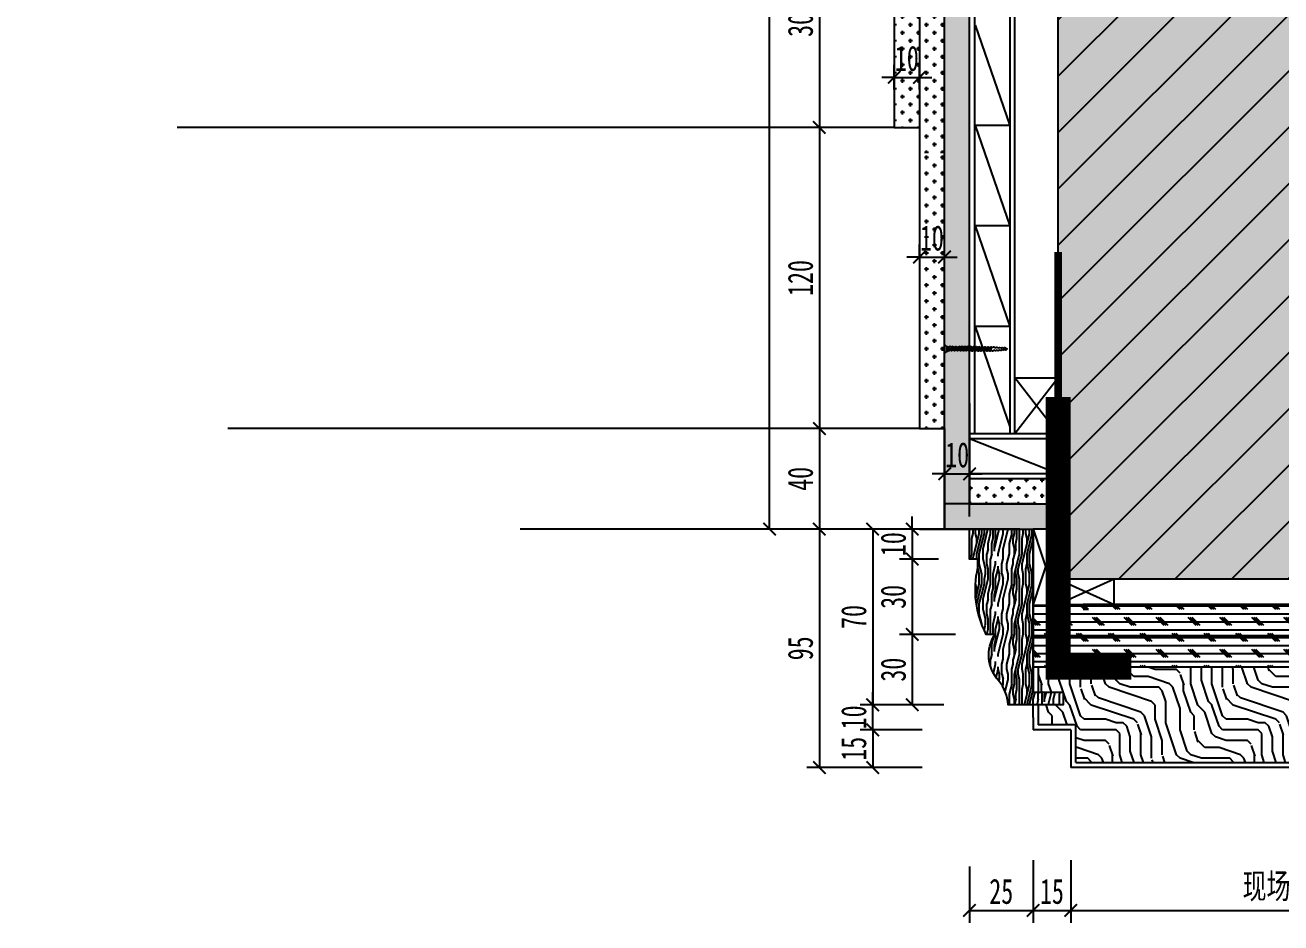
# Model space of a CAD drawing. Header units: millimetres. Extents: x 51249 to 2766742, y -599687 to -1280.
# Drawn here: x 72955 to 73455, y -118006 to -117648 of the extents above; entities that cross this region are included whole.
import ezdxf

# ---------------------------------------------------------------- set-up
doc = ezdxf.new("R2010")
doc.units = ezdxf.units.MM
doc.header["$LTSCALE"] = 10
doc.header["$PDMODE"] = 3
doc.linetypes.add('HIDDEN', pattern=[0.375, 0.25, -0.125])
for name, color, linetype in [('0-bh(填充)', 251, 'Continuous'), ('2-NORM', 3, 'Continuous'), ('4-Fine(立面细线)', 251, 'Continuous'), ('4-Norm(立面正常)', 134, 'Continuous'), ('4-Wide(立面宽线)', 4, 'Continuous'), ('A-土建墙（含管井、立管）', 6, 'Continuous'), ('D-节点填充', 250, 'Continuous'), ('D-造型细线', 146, 'Continuous'), ('DRT', 7, 'Continuous'), ('E-立面填充', 250, 'Continuous'), ('E-立面轮廓线', 4, 'Continuous'), ('E-立面造型线', 3, 'Continuous'), ('E-顶面轮廓线', 4, 'Continuous'), ('PM-FURN-M', 3, 'Continuous'), ('PM-WALL', 2, 'Continuous'), ('W-尺寸', 5, 'Continuous'), ('完成面-石材', 55, 'Continuous')]:
    doc.layers.add(name, color=color, linetype=linetype)
doc.styles.add('DIM', font='SimSun.ttf', dxfattribs={"width": 0.7})
doc.dimstyles.new('5', dxfattribs={"dimscale": 5, "dimtxt": 2, "dimasz": 1, "dimexe": 1, "dimexo": 1, "dimgap": 0.5, "dimtad": 1, "dimdec": 0, "dimrnd": 5, "dimzin": 0, "dimdsep": 46, "dimtxsty": 'DIM', "dimblk": 'ARCHTICK', "dimcen": 0, "dimclrd": 5, "dimclre": 5, "dimclrt": 35, "dimadec": 0, "dimazin": 0, "dimtfac": 0.5, "dimtdec": 0, "dimtix": 1, "dimtmove": 2, "dimatfit": 2, "dimldrblk": 'A', "dimfxl": 0, "dimtolj": 1, "dimtzin": 0, "dimlwd": -1, "dimlwe": -1, "dimarcsym": 0})
pattern_1 = [(360, (8376.2228, -321206.4964), (8e-16, 3.175), []), (135, (8377.81, -321208.084), (-6.35000274, -6.35000274), [4.49013, -4.49013]), (135, (8378.604, -321208.084), (-6.35000274, -6.35000274), [4.49013, -4.49013]), (135, (8379.398, -321208.084), (-6.35000274, -6.35000274), [4.49013, -4.49013])]

# ---------------------------------------------------------------- blocks, each defined once
blk = doc.blocks.new('_ArchTick')
at = {"color": 0, "linetype": 'ByBlock', "const_width": 0.15}
blk.add_lwpolyline([(-0.5, -0.5), (0.5, 0.5)], dxfattribs=at)
blk = doc.blocks.new('*D790')
at = {"layer": 'Defpoints', "color": 0, "ltscale": 0.15}
for p in [(73409.04, -117848.94, 0), (73270.86, -117943.94), (73410.6, -117943.94, 0)]:
    blk.add_point(p, dxfattribs=at)
at = {"layer": 'W-尺寸', "color": 5, "ltscale": 0.15}
for p, q in [((73290.86, -117848.94), (73265.86, -117848.94)), ((73270.86, -117848.94), (73270.86, -117943.94)), ((73290.86, -117943.94), (73265.86, -117943.94))]:
    blk.add_line(p, q, dxfattribs=at)
at = {"layer": 'W-尺寸', "color": 5, "ltscale": 0.15, "xscale": 5, "yscale": 5, "zscale": 5}
for p, rotation in [((73270.86, -117848.94), 90), ((73270.86, -117943.94), 270)]:
    blk.add_blockref('_ArchTick', p, dxfattribs=dict(at, rotation=rotation))
at = {"layer": 'W-尺寸', "color": 35, "ltscale": 0.15, "insert": (73263.36, -117896.44), "char_height": 10, "attachment_point": 5, "rotation": 90, "style": 'DIM'}
blk.add_mtext('\\A1;95', dxfattribs=at)
blk = doc.blocks.new('A')
for p, q in [((-1.44, 1.15), (-1.09, 1.44)), ((-1.44, 1.15), (-0.37, 0)), ((-1.09, 1.44), (0, 0)), ((-0.37, 0), (-2.13, 0)), ((-1.44, -1.15), (-0.37, 0)), ((-1.09, -1.44), (0, 0)), ((-1.44, -1.15), (-1.09, -1.44))]:
    blk.add_line(p, q)
for points in [[(-1.44, 1.15), (-1.09, 1.44), (-0.37, 0), (0, 0)], [(-1.44, -1.15), (-1.09, -1.44), (-0.37, 0), (0, 0)]]:
    blk.add_solid(points)
blk = doc.blocks.new('*D796')
at = {"layer": 'Defpoints', "color": 0, "ltscale": 0.15}
for p in [(73356, -117966.97, 0), (73371, -117966.97, 0), (73371, -118000.8)]:
    blk.add_point(p, dxfattribs=at)
at = {"layer": 'W-尺寸', "color": 5, "ltscale": 0.15}
for p, q in [((73356, -117980.8), (73356, -118005.8)), ((73371, -117980.8), (73371, -118005.8)), ((73356, -118000.8), (73371, -118000.8))]:
    blk.add_line(p, q, dxfattribs=at)
at = {"layer": 'W-尺寸', "color": 5, "ltscale": 0.15, "xscale": 5, "yscale": 5, "zscale": 5, "rotation": 180}
blk.add_blockref('_ArchTick', (73356, -118000.8), dxfattribs=at)
at = {"layer": 'W-尺寸', "color": 5, "ltscale": 0.15, "xscale": 5, "yscale": 5, "zscale": 5}
blk.add_blockref('_ArchTick', (73371, -118000.8), dxfattribs=at)
at = {"layer": 'W-尺寸', "color": 35, "ltscale": 0.15, "insert": (73363.5, -117993.3), "char_height": 10, "attachment_point": 5, "style": 'DIM'}
blk.add_mtext('\\A1;15', dxfattribs=at)
blk = doc.blocks.new('*D797')
at = {"layer": 'Defpoints', "color": 0, "ltscale": 0.15}
for p in [(73330.61, -117978.33, 0), (73356, -117978.33, 0), (73356, -118000.8)]:
    blk.add_point(p, dxfattribs=at)
at = {"layer": 'W-尺寸', "color": 5, "ltscale": 0.15}
for p, q in [((73330.61, -117983.33), (73330.61, -118005.8)), ((73356, -117983.33), (73356, -118005.8)), ((73330.61, -118000.8), (73356, -118000.8))]:
    blk.add_line(p, q, dxfattribs=at)
at = {"layer": 'W-尺寸', "color": 5, "ltscale": 0.15, "xscale": 5, "yscale": 5, "zscale": 5, "rotation": 180}
blk.add_blockref('_ArchTick', (73330.61, -118000.8), dxfattribs=at)
at = {"layer": 'W-尺寸', "color": 5, "ltscale": 0.15, "xscale": 5, "yscale": 5, "zscale": 5}
blk.add_blockref('_ArchTick', (73356, -118000.8), dxfattribs=at)
at = {"layer": 'W-尺寸', "color": 35, "ltscale": 0.15, "insert": (73343.31, -117993.3), "char_height": 10, "attachment_point": 5, "style": 'DIM'}
blk.add_mtext('\\A1;25', dxfattribs=at)
blk = doc.blocks.new('*D798')
at = {"layer": 'Defpoints', "color": 0, "ltscale": 0.15}
for p in [(73320.83, -117848.94), (73292.1, -117918.94), (73316.87, -117918.94)]:
    blk.add_point(p, dxfattribs=at)
at = {"layer": 'W-尺寸', "color": 5, "ltscale": 0.15}
for p, q in [((73312.1, -117848.94), (73287.1, -117848.94)), ((73292.1, -117848.94), (73292.1, -117918.94)), ((73311.87, -117918.94), (73287.1, -117918.94))]:
    blk.add_line(p, q, dxfattribs=at)
at = {"layer": 'W-尺寸', "color": 5, "ltscale": 0.15, "xscale": 5, "yscale": 5, "zscale": 5}
for p, rotation in [((73292.1, -117848.94), 90), ((73292.1, -117918.94), 270)]:
    blk.add_blockref('_ArchTick', p, dxfattribs=dict(at, rotation=rotation))
at = {"layer": 'W-尺寸', "color": 35, "ltscale": 0.15, "insert": (73284.6, -117883.94), "char_height": 10, "attachment_point": 5, "rotation": 90, "style": 'DIM'}
blk.add_mtext('\\A1;70', dxfattribs=at)
blk = doc.blocks.new('*D799')
at = {"layer": 'Defpoints', "color": 0, "ltscale": 0.15}
for p in [(73292.1, -117918.94), (73316.87, -117918.94), (73316.87, -117928.94, 0)]:
    blk.add_point(p, dxfattribs=at)
at = {"layer": 'W-尺寸', "color": 5, "ltscale": 0.15}
for p, q in [((73292.1, -117918.94), (73292.1, -117913.94)), ((73311.87, -117918.94), (73287.1, -117918.94)), ((73292.1, -117928.94), (73292.1, -117918.94)), ((73311.87, -117928.94), (73287.1, -117928.94)), ((73292.1, -117928.94), (73292.1, -117933.94))]:
    blk.add_line(p, q, dxfattribs=at)
at = {"layer": 'W-尺寸', "color": 5, "ltscale": 0.15, "xscale": 5, "yscale": 5, "zscale": 5}
for p, rotation in [((73292.1, -117918.94), 270), ((73292.1, -117928.94), 90)]:
    blk.add_blockref('_ArchTick', p, dxfattribs=dict(at, rotation=rotation))
at = {"layer": 'W-尺寸', "color": 35, "ltscale": 0.15, "insert": (73284.6, -117923.94), "char_height": 10, "attachment_point": 5, "rotation": 90, "style": 'DIM'}
blk.add_mtext('\\A1;10', dxfattribs=at)
blk = doc.blocks.new('*D800')
at = {"layer": 'Defpoints', "color": 0, "ltscale": 0.15}
for p in [(73316.87, -117928.94, 0), (73292.1, -117943.94), (73316.87, -117943.94, 0)]:
    blk.add_point(p, dxfattribs=at)
at = {"layer": 'W-尺寸', "color": 5, "ltscale": 0.15}
for p, q in [((73311.87, -117928.94), (73287.1, -117928.94)), ((73292.1, -117928.94), (73292.1, -117943.94)), ((73311.87, -117943.94), (73287.1, -117943.94))]:
    blk.add_line(p, q, dxfattribs=at)
at = {"layer": 'W-尺寸', "color": 5, "ltscale": 0.15, "xscale": 5, "yscale": 5, "zscale": 5}
for p, rotation in [((73292.1, -117928.94), 90), ((73292.1, -117943.94), 270)]:
    blk.add_blockref('_ArchTick', p, dxfattribs=dict(at, rotation=rotation))
at = {"layer": 'W-尺寸', "color": 35, "ltscale": 0.15, "insert": (73284.6, -117936.44), "char_height": 10, "attachment_point": 5, "rotation": 90, "style": 'DIM'}
blk.add_mtext('\\A1;15', dxfattribs=at)
blk = doc.blocks.new('*D802')
at = {"layer": 'Defpoints', "color": 0, "ltscale": 0.15}
for p in [(73371, -117966.97, 0), (73546.01, -117966.97, 0), (73546.01, -118000.8)]:
    blk.add_point(p, dxfattribs=at)
at = {"layer": 'W-尺寸', "color": 5, "ltscale": 0.15}
for p, q in [((73371, -117980.8), (73371, -118005.8)), ((73546.01, -117980.8), (73546.01, -118005.8)), ((73371, -118000.8), (73546.01, -118000.8))]:
    blk.add_line(p, q, dxfattribs=at)
at = {"layer": 'W-尺寸', "color": 5, "ltscale": 0.15, "xscale": 5, "yscale": 5, "zscale": 5, "rotation": 180}
blk.add_blockref('_ArchTick', (73371, -118000.8), dxfattribs=at)
at = {"layer": 'W-尺寸', "color": 5, "ltscale": 0.15, "xscale": 5, "yscale": 5, "zscale": 5}
blk.add_blockref('_ArchTick', (73546.01, -118000.8), dxfattribs=at)
at = {"layer": 'W-尺寸', "color": 35, "ltscale": 0.15, "insert": (73458.51, -117991.71), "char_height": 10, "attachment_point": 5, "style": 'DIM'}
blk.add_mtext('\\A1;现场尺寸', dxfattribs=at)
blk = doc.blocks.new('A$C55C23A5A')
at = {"layer": 'DRT', "color": 8, "ltscale": 2}
for p, q in [((0, 0, 0), (10, 22.22, 0)), ((0, 22.22, 0), (10, 0, 0))]:
    blk.add_line(p, q, dxfattribs=at)
at = {"layer": 'DRT', "color": 3, "ltscale": 2, "elevation": 0}
blk.add_lwpolyline([(0, 0), (10, 0), (10, 22.22), (0, 22.22)], close=True, dxfattribs=at)
blk = doc.blocks.new('*D803')
at = {"layer": 'Defpoints', "color": 0, "ltscale": 0.15}
for p in [(73323.37, -117848.94), (73307.85, -117860.94), (73323.37, -117860.94)]:
    blk.add_point(p, dxfattribs=at)
at = {"layer": 'W-尺寸', "color": 5, "ltscale": 0.15}
for p, q in [((73307.85, -117848.94), (73307.85, -117843.94)), ((73318.37, -117848.94), (73302.85, -117848.94)), ((73307.85, -117848.94), (73307.85, -117860.94)), ((73318.37, -117860.94), (73302.85, -117860.94)), ((73307.85, -117860.94), (73307.85, -117865.94))]:
    blk.add_line(p, q, dxfattribs=at)
at = {"layer": 'W-尺寸', "color": 5, "ltscale": 0.15, "xscale": 5, "yscale": 5, "zscale": 5}
for p, rotation in [((73307.85, -117848.94), 270), ((73307.85, -117860.94), 90)]:
    blk.add_blockref('_ArchTick', p, dxfattribs=dict(at, rotation=rotation))
at = {"layer": 'W-尺寸', "color": 35, "ltscale": 0.15, "insert": (73300.35, -117854.94), "char_height": 10, "attachment_point": 5, "rotation": 90, "style": 'DIM'}
blk.add_mtext('\\A1;10', dxfattribs=at)
blk = doc.blocks.new('*D804')
at = {"layer": 'Defpoints', "color": 0, "ltscale": 0.15}
for p in [(73323.37, -117860.94), (73307.85, -117890.94), (73330.03, -117890.94)]:
    blk.add_point(p, dxfattribs=at)
at = {"layer": 'W-尺寸', "color": 5, "ltscale": 0.15}
for p, q in [((73318.37, -117860.94), (73302.85, -117860.94)), ((73307.85, -117860.94), (73307.85, -117890.94)), ((73325.03, -117890.94), (73302.85, -117890.94))]:
    blk.add_line(p, q, dxfattribs=at)
at = {"layer": 'W-尺寸', "color": 5, "ltscale": 0.15, "xscale": 5, "yscale": 5, "zscale": 5}
for p, rotation in [((73307.85, -117860.94), 90), ((73307.85, -117890.94), 270)]:
    blk.add_blockref('_ArchTick', p, dxfattribs=dict(at, rotation=rotation))
at = {"layer": 'W-尺寸', "color": 35, "ltscale": 0.15, "insert": (73300.35, -117875.94), "char_height": 10, "attachment_point": 5, "rotation": 90, "style": 'DIM'}
blk.add_mtext('\\A1;30', dxfattribs=at)
blk = doc.blocks.new('*D805')
at = {"layer": 'Defpoints', "color": 0, "ltscale": 0.15}
for p in [(73330.03, -117890.94), (73307.85, -117918.94), (73325.43, -117918.94)]:
    blk.add_point(p, dxfattribs=at)
at = {"layer": 'W-尺寸', "color": 5, "ltscale": 0.15}
for p, q in [((73325.03, -117890.94), (73302.85, -117890.94)), ((73307.85, -117890.94), (73307.85, -117918.94)), ((73320.43, -117918.94), (73302.85, -117918.94))]:
    blk.add_line(p, q, dxfattribs=at)
at = {"layer": 'W-尺寸', "color": 5, "ltscale": 0.15, "xscale": 5, "yscale": 5, "zscale": 5}
for p, rotation in [((73307.85, -117890.94), 90), ((73307.85, -117918.94), 270)]:
    blk.add_blockref('_ArchTick', p, dxfattribs=dict(at, rotation=rotation))
at = {"layer": 'W-尺寸', "color": 35, "ltscale": 0.15, "insert": (73300.35, -117904.94), "char_height": 10, "attachment_point": 5, "rotation": 90, "style": 'DIM'}
blk.add_mtext('\\A1;30', dxfattribs=at)
blk = doc.blocks.new('dfgd')
at = {"layer": '0-bh(填充)', "color": 250}
for p, q in [((-12335.06, 1685.73), (-12333.6, 1686.27)), ((-12334.96, 1686.83), (-12333.71, 1687.29)), ((-12334.88, 1687.89), (-12333.79, 1688.3)), ((-12334.83, 1688.95), (-12333.87, 1689.3)), ((-12334.82, 1685.27), (-12333.8, 1685.65)), ((-12334.78, 1686.38), (-12333.83, 1686.73)), ((-12334.74, 1687.43), (-12333.93, 1687.73)), ((-12334.66, 1688.49), (-12333.99, 1688.74)), ((-12335.24, 1679.92), (-12333.49, 1680.52)), ((-12335.22, 1682.27), (-12333.47, 1682.87)), ((-12335.22, 1681.1), (-12333.47, 1681.7)), ((-12335.19, 1683.45), (-12333.44, 1684.04)), ((-12335.14, 1684.6), (-12333.51, 1685.19)), ((-12334.95, 1680.61), (-12333.76, 1681.01)), ((-12334.93, 1682.96), (-12333.74, 1683.36)), ((-12334.93, 1681.77), (-12333.76, 1682.19)), ((-12334.83, 1684.13), (-12333.78, 1684.52)), ((-12335.24, 1678.75), (-12333.49, 1679.35)), ((-12335.2, 1677.46), (-12333.71, 1677.98)), ((-12335.05, 1675.76), (-12333.73, 1676.21)), ((-12335.04, 1676.93), (-12334, 1677.3)), ((-12334.95, 1679.43), (-12333.78, 1679.85)), ((-12334.95, 1678.26), (-12333.78, 1678.68)), ((-12334.9, 1676.4), (-12333.72, 1676.81)), ((-12334.9, 1675.22), (-12333.74, 1675.64)), ((-12335.05, 1674.6), (-12333.73, 1675.05)), ((-12335.05, 1673.42), (-12333.74, 1673.88)), ((-12335.05, 1672.26), (-12333.74, 1672.71)), ((-12334.9, 1674.05), (-12333.74, 1674.47)), ((-12334.9, 1672.89), (-12333.74, 1673.3)), ((-12334.32, 1671.94), (-12333.74, 1672.16))]:
    blk.add_line(p, q, dxfattribs=at)
at = {"layer": '4-Fine(立面细线)', "color": 251}
for p, q in [((-12335.19, 1671.65), (-12333.44, 1671.65)), ((-12333.44, 1671.65), (-12335.19, 1671.65)), ((-12333.44, 1671.65), (-12332.57, 1670.68))]:
    blk.add_line(p, q, dxfattribs=at)
for points in [[(-12335.18, 1684.58), (-12335.18, 1684.58), (-12334.89, 1685.26), (-12335.18, 1685.74), (-12334.89, 1686.42), (-12335.18, 1686.92), (-12334.89, 1687.59), (-12335.18, 1688.08), (-12334.89, 1688.77), (-12335.18, 1689.26), (-12334.82, 1689.94), (-12335.13, 1690.4), (-12334.8, 1691.08), (-12335.05, 1691.54), (-12334.76, 1692.19), (-12334.94, 1692.64), (-12334.72, 1693.24), (-12334.86, 1693.7), (-12334.64, 1694.3), (-12334.82, 1694.75), (-12334.3, 1695.68), (-12333.86, 1695.11), (-12333.97, 1694.55), (-12333.78, 1694.1), (-12333.92, 1693.54), (-12333.69, 1693.1), (-12333.81, 1692.54), (-12333.58, 1692.08), (-12333.78, 1691.46), (-12333.49, 1691), (-12333.77, 1690.33), (-12333.43, 1689.85), (-12333.7, 1689.18), (-12333.43, 1688.68), (-12333.72, 1688.01), (-12333.43, 1687.52), (-12333.72, 1686.84), (-12333.43, 1686.35), (-12333.72, 1685.67), (-12333.43, 1685.18), (-12333.72, 1684.53)], [(-12335.22, 1681.1), (-12334.95, 1680.61), (-12335.24, 1679.92), (-12334.95, 1679.43), (-12335.24, 1678.75)], [(-12335.19, 1683.45), (-12334.93, 1682.96), (-12335.22, 1682.27), (-12334.93, 1681.77), (-12335.22, 1681.1)], [(-12335.18, 1684.58), (-12334.83, 1684.13), (-12335.17, 1683.45)], [(-12333.76, 1681.03), (-12333.49, 1680.54), (-12333.78, 1679.85), (-12333.49, 1679.36), (-12333.78, 1678.68)], [(-12333.74, 1683.38), (-12333.47, 1682.89), (-12333.76, 1682.2), (-12333.47, 1681.71), (-12333.76, 1681.03)], [(-12333.72, 1684.53), (-12333.44, 1684.04), (-12333.71, 1683.39)], [(-12335.24, 1678.76), (-12334.97, 1678.27), (-12335.27, 1677.58), (-12334.97, 1677.08), (-12335.27, 1676.41)], [(-12335.27, 1674.08), (-12334.98, 1674.76), (-12335.27, 1675.25), (-12334.98, 1675.92), (-12335.27, 1676.42)], [(-12333.79, 1678.69), (-12333.52, 1678.2), (-12333.81, 1677.51), (-12333.52, 1677.02), (-12333.81, 1676.34)], [(-12333.81, 1676.34), (-12333.52, 1675.85), (-12333.81, 1675.18), (-12333.52, 1674.68), (-12333.81, 1674)], [(-12333.44, 1671.65), (-12333.44, 1671.65), (-12332.57, 1670.68), (-12336.07, 1670.68), (-12335.19, 1671.65)], [(-12335.27, 1674.08), (-12334.98, 1673.59), (-12335.27, 1672.91), (-12334.98, 1672.42), (-12335.19, 1671.93), (-12335.19, 1671.65)], [(-12333.81, 1674.01), (-12333.52, 1673.51), (-12333.81, 1672.84), (-12333.52, 1672.35), (-12333.44, 1671.99)], [(-12333.44, 1671.65), (-12333.44, 1671.99)]]:
    blk.add_lwpolyline(points, dxfattribs=at)
blk = doc.blocks.new('*D813')
at = {"color": 5, "ltscale": 0.15}
for p, q in [((73290.12, -117388.94), (73265.86, -117388.94)), ((73270.86, -117388.94), (73270.86, -117688.94)), ((73289.92, -117688.94), (73265.86, -117688.94))]:
    blk.add_line(p, q, dxfattribs=at)
at = {"layer": 'Defpoints', "color": 0, "ltscale": 0.15}
for p in [(73295.12, -117388.94, 0), (73270.86, -117688.94), (73294.92, -117688.94, 0)]:
    blk.add_point(p, dxfattribs=at)
at = {"color": 5, "ltscale": 0.15, "xscale": 5, "yscale": 5, "zscale": 5}
for p, rotation in [((73270.86, -117388.94), 90), ((73270.86, -117688.94), 270)]:
    blk.add_blockref('_ArchTick', p, dxfattribs=dict(at, rotation=rotation))
at = {"color": 35, "ltscale": 0.15, "insert": (73263.36, -117645.75), "char_height": 10, "attachment_point": 5, "rotation": 90, "style": 'DIM'}
blk.add_mtext('\\A1;300', dxfattribs=at)
blk = doc.blocks.new('*D814')
at = {"color": 5, "ltscale": 0.15}
for p, q in [((73289.92, -117688.94), (73265.86, -117688.94)), ((73270.86, -117688.94), (73270.86, -117808.94)), ((73287.69, -117808.94), (73265.86, -117808.94))]:
    blk.add_line(p, q, dxfattribs=at)
at = {"layer": 'Defpoints', "color": 0, "ltscale": 0.15}
for p in [(73294.92, -117688.94, 0), (73270.86, -117808.94), (73292.69, -117808.94, 0)]:
    blk.add_point(p, dxfattribs=at)
at = {"color": 5, "ltscale": 0.15, "xscale": 5, "yscale": 5, "zscale": 5}
for p, rotation in [((73270.86, -117688.94), 90), ((73270.86, -117808.94), 270)]:
    blk.add_blockref('_ArchTick', p, dxfattribs=dict(at, rotation=rotation))
at = {"color": 35, "ltscale": 0.15, "insert": (73263.36, -117748.94), "char_height": 10, "attachment_point": 5, "rotation": 90, "style": 'DIM'}
blk.add_mtext('\\A1;120', dxfattribs=at)
blk = doc.blocks.new('*D815')
at = {"color": 5, "ltscale": 0.15}
for p, q in [((73287.69, -117808.94), (73265.86, -117808.94)), ((73270.86, -117808.94), (73270.86, -117848.94)), ((73290.51, -117848.94), (73265.86, -117848.94))]:
    blk.add_line(p, q, dxfattribs=at)
at = {"layer": 'Defpoints', "color": 0, "ltscale": 0.15}
for p in [(73292.69, -117808.94, 0), (73270.86, -117848.94), (73295.51, -117848.94)]:
    blk.add_point(p, dxfattribs=at)
at = {"color": 5, "ltscale": 0.15, "xscale": 5, "yscale": 5, "zscale": 5}
for p, rotation in [((73270.86, -117808.94), 90), ((73270.86, -117848.94), 270)]:
    blk.add_blockref('_ArchTick', p, dxfattribs=dict(at, rotation=rotation))
at = {"color": 35, "ltscale": 0.15, "insert": (73263.36, -117828.94), "char_height": 10, "attachment_point": 5, "rotation": 90, "style": 'DIM'}
blk.add_mtext('\\A1;40', dxfattribs=at)
blk = doc.blocks.new('*D822')
at = {"color": 5, "ltscale": 0.15}
for p, q in [((73281.06, -117368.94), (73246.06, -117368.94)), ((73251.06, -117848.94), (73251.06, -117368.94)), ((73281.06, -117848.94), (73246.06, -117848.94))]:
    blk.add_line(p, q, dxfattribs=at)
at = {"layer": 'Defpoints', "color": 0, "ltscale": 0.15}
for p in [(73251.06, -117368.94), (73292.1, -117368.94, 0), (73292.1, -117848.94, 0)]:
    blk.add_point(p, dxfattribs=at)
at = {"color": 5, "ltscale": 0.15, "xscale": 5, "yscale": 5, "zscale": 5}
for p, rotation in [((73251.06, -117368.94), 90), ((73251.06, -117848.94), 270)]:
    blk.add_blockref('_ArchTick', p, dxfattribs=dict(at, rotation=rotation))
at = {"color": 35, "ltscale": 0.15, "insert": (73243.56, -117608.94), "char_height": 10, "attachment_point": 5, "rotation": 90, "style": 'DIM'}
blk.add_mtext('\\A1;480', dxfattribs=at)
blk = doc.blocks.new('*D825')
at = {"color": 5, "ltscale": 0.15}
for p, q in [((73320.83, -117843.94), (73320.83, -117821.94)), ((73330.7, -117843.94), (73330.7, -117821.94)), ((73320.83, -117826.94), (73315.83, -117826.94)), ((73320.83, -117826.94), (73330.7, -117826.94)), ((73330.7, -117826.94), (73335.7, -117826.94))]:
    blk.add_line(p, q, dxfattribs=at)
at = {"layer": 'Defpoints', "color": 0, "ltscale": 0.15}
for p in [(73330.7, -117826.94), (73320.83, -117848.94, 0), (73330.7, -117848.94, 0)]:
    blk.add_point(p, dxfattribs=at)
at = {"color": 5, "ltscale": 0.15, "xscale": 5, "yscale": 5, "zscale": 5}
blk.add_blockref('_ArchTick', (73320.83, -117826.94), dxfattribs=at)
at = {"color": 5, "ltscale": 0.15, "xscale": 5, "yscale": 5, "zscale": 5, "rotation": 180}
blk.add_blockref('_ArchTick', (73330.7, -117826.94), dxfattribs=at)
at = {"color": 35, "ltscale": 0.15, "insert": (73325.76, -117819.44), "char_height": 10, "attachment_point": 5, "style": 'DIM'}
blk.add_mtext('\\A1;10', dxfattribs=at)
blk = doc.blocks.new('*D826')
at = {"color": 5, "ltscale": 0.15}
for p, q in [((73310.7, -117740.57), (73310.7, -117735.57)), ((73320.7, -117740.57), (73320.7, -117735.57)), ((73310.7, -117740.57), (73305.7, -117740.57)), ((73310.7, -117740.57), (73320.7, -117740.57)), ((73320.7, -117740.57), (73325.7, -117740.57))]:
    blk.add_line(p, q, dxfattribs=at)
at = {"layer": 'Defpoints', "color": 0, "ltscale": 0.15}
for p in [(73320.7, -117740.57), (73310.7, -117745.27, 0), (73320.7, -117745.27, 0)]:
    blk.add_point(p, dxfattribs=at)
at = {"color": 5, "ltscale": 0.15, "xscale": 5, "yscale": 5, "zscale": 5}
blk.add_blockref('_ArchTick', (73310.7, -117740.57), dxfattribs=at)
at = {"color": 5, "ltscale": 0.15, "xscale": 5, "yscale": 5, "zscale": 5, "rotation": 180}
blk.add_blockref('_ArchTick', (73320.7, -117740.57), dxfattribs=at)
at = {"color": 35, "ltscale": 0.15, "insert": (73315.7, -117733.07), "char_height": 10, "attachment_point": 5, "style": 'DIM'}
blk.add_mtext('\\A1;10', dxfattribs=at)
blk = doc.blocks.new('*D827')
at = {"color": 5, "ltscale": 0.15}
for p, q in [((73300.7, -117673.82), (73300.7, -117664.01)), ((73310.7, -117673.82), (73310.7, -117664.01)), ((73300.7, -117669.01), (73295.7, -117669.01)), ((73300.7, -117669.01), (73310.7, -117669.01)), ((73310.7, -117669.01), (73315.7, -117669.01))]:
    blk.add_line(p, q, dxfattribs=at)
at = {"layer": 'Defpoints', "color": 0, "ltscale": 0.15}
for p in [(73310.7, -117669.01), (73300.7, -117678.82, 0), (73310.7, -117678.82, 0)]:
    blk.add_point(p, dxfattribs=at)
at = {"color": 5, "ltscale": 0.15, "xscale": 5, "yscale": 5, "zscale": 5}
blk.add_blockref('_ArchTick', (73300.7, -117669.01), dxfattribs=at)
at = {"color": 5, "ltscale": 0.15, "xscale": 5, "yscale": 5, "zscale": 5, "rotation": 180}
blk.add_blockref('_ArchTick', (73310.7, -117669.01), dxfattribs=at)
at = {"color": 35, "ltscale": 0.15, "insert": (73305.7, -117661.51), "char_height": 10, "attachment_point": 5, "style": 'DIM'}
blk.add_mtext('\\A1;10', dxfattribs=at)

msp = doc.modelspace()

# ---------------------------------------------------------------- hatches: boundary and pattern name
at = {"ltscale": 0.15}
h = msp.add_hatch(dxfattribs=at)
h.set_pattern_fill('AR-CONC', color=250, scale=10, style=0)
h.set_pattern_definition([(50, (72954.535, -117868.936), (18.21847, -1.5939), [1.905, -20.955]), (355, (72954.535, -117868.936), (-3.52428, 19.10566), [1.524, -16.764]), (100.451, (72956.053, -117869.069), (14.69425, 17.51167), [1.619, -17.809]), (46.1842, (72954.535, -117863.856), (27.1079, -4.20423), [2.8575, -31.4325]), (96.6356, (72956.794, -117864.207), (23.7404, 24.74256), [2.4285, -26.7135]), (351.184, (72954.535, -117863.856), (23.74046, 24.7425), [2.286, -25.146]), (21, (72957.075, -117865.126), (15.16149, -10.22655), [1.905, -20.955]), (326, (72957.075, -117865.126), (6.1802, 18.4188), [1.524, -16.764]), (71.4514, (72958.338, -117865.979), (21.34165, 8.19229), [1.619, -17.809]), (37.5, (72954.535, -117868.936), (0.30886, 8.455504), [0, -16.5608, 0, -17.018, 0, -16.8275]), (7.5, (72954.535, -117868.936), (6.681966, 10.01806), [0, -9.7028, 0, -16.1798, 0, -6.4135]), (327.5, (72948.871, -117868.936), (13.55906, -0.572874), [0, -6.35, 0, -19.812, 0, -26.289]), (317.5, (72946.331, -117868.936), (14.81292, 2.54265), [0, -8.255, 0, -13.1572, 0, -18.669])])
h.paths.add_polyline_path([(72954.53, -117248.94), (72954.53, -117368.94), (73366, -117368.94), (73366, -117868.94), (73586.01, -117868.94), (73586.01, -117368.94), (73948.34, -117368.94), (73948.34, -117248.94)])
at = {"ltscale": 2}
h = msp.add_hatch(dxfattribs=at)
h.set_pattern_fill('CORK', color=8, style=0)
h.set_pattern_definition(pattern_1)
h.paths.add_polyline_path([(73356, -117878.94), (73356, -117891.44), (73596.01, -117891.44), (73596.01, -117878.94), (73548.22, -117878.94)])
h = msp.add_hatch(dxfattribs=at)
h.set_pattern_fill('CORK', color=8, style=0)
h.set_pattern_definition(pattern_1)
h.paths.add_polyline_path([(73595.92, -117903.94), (73596.01, -117903.84), (73596.01, -117891.44), (73356, -117891.44), (73356, -117903.94)])
at = {"layer": '0-bh(填充)'}
h = msp.add_hatch(dxfattribs=at)
h.set_pattern_fill('CROSS', color=250, scale=2, style=0)
h.set_pattern_definition([(0, (8932.2625, 12248.1405), (3.175, 3.175), [1.5875, -4.7625]), (90, (8933.0562, 12247.3467), (-3.175, 3.175), [1.5875, -4.7625])])
h.paths.add_polyline_path([(73330.7, -117368.94), (73050.7, -117368.94), (73050.7, -117378.94), (73330.7, -117378.94)])
h.paths.add_polyline_path([(73330.7, -117838.94), (73330.7, -117848.94), (73320.7, -117848.94), (73320.7, -117838.94)], flags=16)
h.paths.add_polyline_path([(73330.7, -117448.13), (73320.7, -117388.94), (73320.7, -117848.94), (73330.7, -117848.94)])
h.paths.add_polyline_path([(73330.7, -117378.94), (73050.7, -117378.94), (73050.7, -117388.94), (73289.7, -117388.94), (73318.91, -117388.94), (73320.7, -117393.4), (73320.7, -117419.94), (73330.7, -117448.13)])
h.paths.add_polyline_path([(73366, -117848.94), (73366, -117838.94), (73320.7, -117838.94), (73320.7, -117848.94)])
h = msp.add_hatch(dxfattribs=at)
h.set_pattern_fill('CROSS', color=250, scale=0.5, style=0)
h.set_pattern_definition([(180, (73320.6993, -117698.9362), (-3.175, 3.175), [1.5875, -4.7625]), (90, (73319.9056, -117699.73), (3.175, 3.175), [1.5875, -4.7625])])
h.paths.add_polyline_path([(73310.7, -117688.94), (73300.7, -117688.94), (73300.7, -117390.94), (73310.7, -117390.94)])
h.paths.add_polyline_path([(73310.7, -117390.94), (73320.7, -117390.94), (73320.7, -117698.94), (73310.7, -117698.94), (73310.7, -117688.94)])
h = msp.add_hatch(dxfattribs=at)
h.set_pattern_fill('CROSS', color=250, scale=0.5, style=0)
h.set_pattern_definition([(180, (73320.6993, -117808.9362), (-3.175, 3.175), [1.5875, -4.7625]), (90, (73319.9056, -117809.73), (3.175, 3.175), [1.5875, -4.7625])])
h.paths.add_polyline_path([(73320.7, -117698.94), (73310.7, -117698.94), (73310.7, -117808.94), (73320.7, -117808.94)])
h = msp.add_hatch(dxfattribs=at)
h.set_pattern_fill('CROSS', color=250, scale=0.5, style=0)
h.set_pattern_definition([(180, (74131.9767, -117838.9362), (-3.175, 3.175), [1.5875, -4.7625]), (90, (74131.183, -117839.73), (3.175, 3.175), [1.5875, -4.7625])])
h.paths.add_polyline_path([(73366, -117838.94), (73366, -117828.94), (73344.25, -117828.94), (73345.7, -117829.73), (73344.81, -117830.42), (73343.55, -117830.12), (73343.12, -117830.34), (73342.56, -117830.22), (73342.1, -117830.46), (73341.47, -117830.25), (73341.02, -117830.55), (73340.34, -117830.27), (73339.87, -117830.61), (73339.19, -117830.33), (73338.7, -117830.61), (73338.03, -117830.32), (73337.53, -117830.61), (73336.86, -117830.32), (73336.37, -117830.61), (73335.69, -117830.32), (73335.23, -117830.59), (73335.24, -117830.63), (73334.55, -117830.32), (73334.06, -117830.59), (73333.37, -117830.31), (73332.89, -117830.58), (73332.88, -117830.56), (73332.21, -117830.28), (73331.72, -117830.57), (73331.71, -117830.56), (73331.05, -117830.28), (73330.7, -117830.47), (73330.7, -117838.94)])
at = {"layer": '2-NORM'}
h = msp.add_hatch(dxfattribs=at)
h.set_pattern_fill('木纹01', color=251, scale=10, angle=135, style=0)
h.set_pattern_definition([(135, (8353.595, -322974.36), (-56.5685425, 2e-14), [2, -38]), (135, (8370.566, -322996.986), (-56.5685425, 2e-14), [4, -36]), (135, (8350.767, -322980.016), (-56.5685425, 2e-14), [2, -38]), (135, (8364.91, -322999.815), (-56.5685425, 2e-14), [2, -38]), (135, (8346.524, -322984.26), (-56.5685425, 2e-14), [2, -38]), (135, (8360.666, -323001.23), (-56.5685425, 2e-14), [2, -38]), (135, (8343.696, -322987.087), (-56.5685425, 2e-14), [2, -38]), (135, (8356.424, -323005.47), (-56.5685425, 2e-14), [2, -22, 2, -14]), (135, (8353.595, -323008.3), (-56.5685425, 2e-14), [4, -20, 2, -14]), (135, (8350.767, -323013.957), (-56.5685425, 2e-14), [2, -6, 2, -16, 2, -12]), (135, (8349.353, -323018.2), (-56.5685425, 2e-14), [2, -8, 4, -26]), (135, (8329.554, -323001.23), (-56.5685425, 2e-14), [2, -38]), (135, (8346.524, -323021.028), (-56.5685425, 2e-14), [2, -10, 2, -26]), (180, (8376.223, -322996.986), (-28.2842712, -28.2842712), [5.65684, -50.9117025]), (180, (8352.18, -322972.945), (-28.2842712, -28.2842712), [11.313708, -45.2548345]), (180, (8338.04, -322987.087), (-28.2842712, -28.2842712), [2.8284, -53.7401425]), (180, (8359.252, -323013.957), (-28.2842712, -28.2842712), [8.48528, -48.0832625]), (180, (8335.21, -322989.915), (-28.2842712, -28.2842712), [14.142136, -42.4264065]), (180, (8330.968, -322994.158), (-28.2842712, -28.2842712), [8.48528, -48.0832625]), (90, (8333.796, -323002.643), (-28.2842712, 28.2842712), [2.8284, -53.7401425]), (90, (8366.323, -322989.915), (-28.2842712, 28.2842712), [5.65684, -50.9117025]), (90, (8353.595, -322999.815), (-28.2842712, 28.2842712), [5.65684, -50.9117025]), (90, (8350.767, -322985.673), (-28.2842712, 28.2842712), [5.65684, -50.9117025]), (90, (8340.867, -322998.4), (-28.2842712, 28.2842712), [5.65684, -50.9117025]), (90, (8336.625, -322999.815), (-28.2842712, 28.2842712), [8.48528, -48.0832625]), (90, (8360.666, -322989.915), (-28.2842712, 28.2842712), [8.48528, -48.0832625]), (90, (8355.01, -322987.087), (-28.2842712, 28.2842712), [8.48528, -48.0832625]), (90, (8349.353, -323001.23), (-28.2842712, 28.2842712), [8.48528, -48.0832625]), (90, (8345.11, -322999.815), (-28.2842712, 28.2842712), [8.48528, -48.0832625]), (161.565051, (8369.152, -323001.229), (-28.2842713, 28.2842712), [4.4721356, -84.970583]), (161.565051, (8349.353, -322978.602), (-28.2842713, 28.2842712), [17.888544, -71.554175]), (161.565051, (8345.11, -322982.844), (-28.2842713, 28.2842712), [17.888544, -71.554175]), (161.565051, (8342.282, -322985.673), (-28.2842713, 28.2842712), [17.88856, -26.8, 8.9444, -35.809759]), (161.565051, (8335.21, -322987.087), (-28.2842713, 28.2842712), [4.4721356, -84.970583]), (161.565051, (8350.767, -323022.442), (-28.2842713, 28.2842712), [4.4721356, -84.970583]), (161.565051, (8328.14, -322999.815), (-28.2842713, 28.2842712), [8.944272, -80.498447]), (108.434949, (8360.666, -322981.43), (-28.2842712, 28.2842713), [8.944272, -80.498447]), (108.434949, (8363.495, -322998.4), (-28.2842712, 28.2842713), [8.944272, -80.498447]), (108.434949, (8367.738, -322994.158), (-28.2842712, 28.2842713), [4.4721356, -84.970447]), (108.434949, (8359.252, -322999.815), (-28.2842712, 28.2842713), [13.416408, -76.026311]), (108.434949, (8353.595, -322994.158), (-28.2842712, 28.2842713), [8.944272, -80.498447]), (108.434949, (8349.353, -322992.744), (-28.2842712, 28.2842713), [8.944272, -80.498447]), (108.434949, (8355.01, -323004.057), (-28.2842712, 28.2842713), [4.4721356, -84.970447]), (108.434949, (8350.767, -323005.472), (-28.2842712, 28.2842713), [4.4721356, -84.970447]), (108.434949, (8333.796, -322999.815), (-28.2842712, 28.2842713), [4.4721356, -84.970447]), (108.434949, (8345.11, -322991.33), (-28.2842712, 28.2842713), [4.4721356, -84.970447]), (108.434949, (8349.353, -323012.543), (-28.2842712, 28.2842713), [13.416408, -76.026311]), (108.434949, (8347.939, -323016.785), (-28.2842712, 28.2842713), [8.944272, -80.498447]), (108.434949, (8340.867, -322992.744), (-28.2842712, 28.2842713), [4.472, -40.248, 4.472, -40.250719]), (108.434949, (8343.696, -323006.886), (-28.2842712, 28.2842713), [8.944272, -80.498447]), (108.434949, (8339.453, -323008.3), (-28.2842712, 28.2842713), [8.944272, -80.498447]), (108.434949, (8345.11, -323019.614), (-28.2842712, 28.2842713), [8.944272, -80.498447]), (108.434949, (8336.625, -323011.128), (-28.2842712, 28.2842713), [8.944272, -80.498447])])
h.paths.add_polyline_path([(73530.21, -117930.69), (73530.21, -117942.19), (73518.96, -117942.19), (73518.96, -117930.69)])
h.paths.add_polyline_path([(73596.01, -117918.94), (73581.01, -117918.94), (73581.01, -117913.94), (73596.01, -117913.94), (73596.01, -117903.94), (73358, -117903.94), (73358, -117913.94), (73368, -117913.94), (73368, -117918.94), (73358, -117918.94), (73358, -117926.94), (73373, -117926.94), (73373, -117941.94), (73541.01, -117941.94), (73541.01, -117938.44), (73536.01, -117938.44), (73536.01, -117934.44), (73541.01, -117934.44), (73541.01, -117926.94), (73548.81, -117926.94), (73548.81, -117926.57), (73596.01, -117926.57)])
at = {"layer": 'D-节点填充'}
h = msp.add_hatch(dxfattribs=at)
h.set_pattern_fill('ANSI31', color=256, scale=10, style=0)
h.set_pattern_definition([(45, (108287.636, -114806.369), (-11.22532, 11.22532), [])])
h.paths.add_polyline_path([(72954.53, -117248.94), (72954.53, -117368.94), (73366, -117368.94), (73366, -117868.94), (73388.22, -117868.94), (73586.01, -117868.94), (73586.01, -117368.94), (73948.34, -117368.94), (73948.34, -117248.94)])
at = {"layer": 'E-立面填充', "ltscale": 0.15}
h = msp.add_hatch(dxfattribs=at)
h.set_pattern_fill('PANEL', color=256, scale=20, style=0, pattern_type=2)
h.set_pattern_definition([(90, (88144.062, 6439.24), (-20, 4e-15), [4, -6, 2, -8]), (90, (88143.562, 6453.24), (-20, 4e-15), [4, -16]), (90, (88142.562, 6451.24), (-20, 4e-15), [2, -18]), (90, (88142.062, 6440.24), (-20, 4e-15), [1, -14, 1, -4]), (90, (88141.062, 6447.24), (-20, 4e-15), [4, -6, 1, -9]), (90, (88140.562, 6442.24), (-20, 4e-15), [3, -17]), (90, (88140.062, 6447.24), (-20, 4e-15), [6, -14]), (90, (88139.562, 6441.24), (-20, 4e-15), [4, -16]), (90, (88139.062, 6449.24), (-20, 4e-15), [10, -10]), (90, (88138.062, 6443.24), (-20, 4e-15), [2, -6, 4, -8]), (90, (88137.562, 6457.24), (-20, 4e-15), [4, -16]), (90, (88137.062, 6453.24), (-20, 4e-15), [2, -18]), (90, (88136.562, 6449.24), (-20, 4e-15), [2, -18]), (90, (88136.062, 6439.24), (-20, 4e-15), [4, -16]), (90, (88135.562, 6449.24), (-20, 4e-15), [4, -16]), (90, (88134.562, 6449.24), (-20, 4e-15), [4, -4, 4, -8]), (90, (88133.562, 6445.24), (-20, 4e-15), [2, -10, 4, -4]), (90, (88133.062, 6449.24), (-20, 4e-15), [6, -14]), (90, (88132.062, 6449.24), (-20, 4e-15), [4, -16]), (90, (88131.562, 6441.24), (-20, 4e-15), [6, -8, 2, -4]), (90, (88130.562, 6441.24), (-20, 4e-15), [10, -10]), (90, (88130.062, 6453.24), (-20, 4e-15), [2, -18]), (90, (88129.562, 6447.24), (-20, 4e-15), [4, -16]), (90, (88129.062, 6443.24), (-20, 4e-15), [2, -8, 2, -8]), (90, (88128.562, 6441.24), (-20, 4e-15), [2, -6, 4, -8]), (90, (88128.062, 6445.24), (-20, 4e-15), [2, -10, 2, -6]), (90, (88127.562, 6449.24), (-20, 4e-15), [6, -14]), (90, (88126.562, 6441.24), (-20, 4e-15), [4, -16]), (90, (88126.062, 6451.24), (-20, 4e-15), [2, -18]), (90, (88125.562, 6455.24), (-20, 4e-15), [2, -18]), (104.0362435, (88142.562, 6453.2404), (7e-10, 20), [2.06, -80.4021105]), (104.0362435, (88138.062, 6455.2404), (7e-10, 20), [2.06, -80.4021105]), (104.0362435, (88126.062, 6453.2404), (7e-10, 20), [2.06, -80.4021105]), (104.0362435, (88133.562, 6447.2404), (7e-10, 20), [2.06, -80.4021105]), (104.0362435, (88130.562, 6451.2404), (7e-10, 20), [2.06, -80.4021105]), (104.0362435, (88132.062, 6453.2404), (7e-10, 20), [2.06, -80.4021105]), (104.0362435, (88128.562, 6443.2404), (7e-10, 20), [2.06, -80.4021105]), (104.0362435, (88129.562, 6451.2404), (7e-10, 20), [2.06, -80.4021105]), (104.0362435, (88137.062, 6455.2404), (7e-10, 20), [4.12, -78.3421105]), (104.0362435, (88135.562, 6453.2404), (7e-10, 20), [4.12, -78.3421105]), (104.0362435, (88134.562, 6453.2404), (7e-10, 20), [4.12, -78.3421105]), (255.9637565, (88141.062, 6447.2404), (7e-10, -20), [2.06, -4.12, 2.06, -74.2221105]), (255.9637565, (88138.062, 6443.2404), (7e-10, -20), [2.06, -80.4021105]), (255.9637565, (88129.062, 6443.2404), (7e-10, -20), [4.12, -78.3421105]), (284.0362435, (88143.562, 6453.2404), (-7e-10, -20), [2.06, -80.4021105]), (75.9637565, (88143.562, 6457.2404), (-7e-10, 20), [2.06, -80.4021105]), (75.9637565, (88136.562, 6451.2404), (-7e-10, 20), [2.06, -80.4021105]), (75.9637565, (88133.062, 6455.2404), (-7e-10, 20), [2.06, -80.4021105]), (75.9637565, (88131.562, 6447.2404), (-7e-10, 20), [2.06, -80.4021105]), (75.9637565, (88129.062, 6445.2404), (-7e-10, 20), [2.06, -80.4021105]), (75.9637565, (88128.062, 6447.2404), (-7e-10, 20), [2.06, -80.4021105]), (75.9637565, (88131.562, 6447.2404), (-7e-10, 20), [2.06, -80.4021105]), (75.9637565, (88128.562, 6453.2404), (-7e-10, 20), [8.24, -74.2221105]), (75.9637565, (88142.062, 6441.2404), (-7e-10, 20), [8.24, -74.2221105]), (75.9637565, (88140.562, 6443.2404), (-7e-10, 20), [8.24, -74.2221105]), (75.9637565, (88139.562, 6445.2404), (-7e-10, 20), [2.06, -4.12, 4.12, -72.1621105]), (75.9637565, (88138.062, 6445.2404), (-7e-10, 20), [4.12, -4.12, 4.12, -70.1021105]), (75.9637565, (88136.062, 6443.2404), (-7e-10, 20), [8.24, -74.2221105]), (75.9637565, (88134.562, 6441.2404), (-7e-10, 20), [8.24, -74.2221105]), (75.9637565, (88133.562, 6441.2404), (-7e-10, 20), [8.24, -74.2221105]), (75.9637565, (88127.562, 6455.2404), (-7e-10, 20), [2.06, -80.4021105]), (75.9637675, (88125.562, 6457.2404), (-3.84e-06, 20), [4.12, -78.3421105]), (75.9637675, (88126.562, 6445.2404), (-3.84e-06, 20), [4.12, -78.3421105]), (75.9637575, (88144.062, 6443.2404), (-3.5e-07, 20), [8.24, -74.2221105]), (75.9637575, (88130.062, 6455.2404), (-3.5e-07, 20), [6.18, -76.2821105]), (75.9637575, (88131.562, 6457.2404), (-3.5e-07, 20), [12.36, -70.1021105])])
edge = h.paths.add_edge_path()
edge.add_line((73356, -117913.94), (73368, -117913.94))
edge.add_line((73368, -117913.94), (73368, -117918.94))
edge.add_line((73368, -117918.94), (73346, -117918.94))
edge.add_arc((73330.16, -117919.57), 15.85, 2.2796, 40.3987)
edge.add_arc((73353.71, -117899.08), 15.36, 147.9791, 221.685, ccw=False)
edge.add_line((73340.69, -117890.94), (73337.35, -117890.94))
edge.add_arc((73371.39, -117873.16), 38.41, 166.6173, 207.5742, ccw=False)
edge.add_line((73334.03, -117864.27), (73334.03, -117860.94))
edge.add_line((73334.03, -117860.94), (73330.7, -117860.94))
edge.add_line((73330.7, -117860.94), (73330.7, -117848.94))
edge.add_line((73330.7, -117848.94), (73356, -117848.94))
edge.add_line((73356, -117848.94), (73356, -117910.94))
edge.add_line((73356, -117910.94), (73356, -117910.94))
edge.add_line((73356, -117910.94), (73356, -117913.94))

# ---------------------------------------------------------------- linework, layer by layer
at = {"ltscale": 2, "const_width": 3, "elevation": 0}
msp.add_lwpolyline([(73366, -117738.59), (73366, -117891.44), (73366, -117891.44)], dxfattribs=at)
at = {"color": 1, "linetype": 'HIDDEN', "ltscale": 2, "const_width": 10, "elevation": 0}
msp.add_lwpolyline([(73366, -117796.29), (73366, -117903.94), (73395.16, -117903.94)], dxfattribs=at)
at = {"color": 2, "elevation": 0}
msp.add_lwpolyline([(73356, -117918.94), (73346, -117918.94, 0.167877), (73342.24, -117909.29, -0.333169), (73340.69, -117890.94), (73337.35, -117890.94, -0.180635), (73334.03, -117864.27), (73334.03, -117860.94), (73330.7, -117860.94), (73330.7, -117848.94), (73356, -117848.94), (73356, -117913.94), (73368, -117913.94), (73368, -117918.94), (73356, -117918.94), (73346, -117918.94)], format="xyb", dxfattribs=at)
at = {"layer": '4-Wide(立面宽线)', "color": 4}
for p, q in [((73320.7, -117848.94, 0), (73320.7, -117808.94, 0)), ((73310.7, -117848.94, 0), (73350.7, -117848.94, 0))]:
    msp.add_line(p, q, dxfattribs=at)
at = {"layer": 'A-土建墙（含管井、立管）', "color": 6}
for p, q in [((73366, -117868.94, 0), (73366, -117368.94)), ((73366, -117843.94, 0), (73366, -117368.94)), ((73586.01, -117868.94, 0), (73366, -117868.94, 0))]:
    msp.add_line(p, q, dxfattribs=at)
msp.add_lwpolyline([(73366, -117868.94), (73366, -117368.94), (72954.53, -117368.94)], dxfattribs=at)
at = {"layer": 'D-节点填充', "ltscale": 0.15}
for p, q in [((73332.7, -117368.94, 0), (73332.7, -117810.94, 0)), ((73346.7, -117368.94, 0), (73346.7, -117810.94, 0)), ((73332.95, -117648.21, 0), (73346.7, -117688.21, 0)), ((73346.7, -117688.21, 0), (73332.7, -117688.21, 0)), ((73332.95, -117688.21, 0), (73346.7, -117728.21, 0)), ((73346.7, -117728.21, 0), (73332.7, -117728.21, 0)), ((73332.95, -117728.21, 0), (73346.7, -117768.21, 0)), ((73346.7, -117768.21, 0), (73332.7, -117768.21, 0)), ((73332.95, -117768.21, 0), (73346.7, -117808.21, 0)), ((73366, -117812.94, 0), (73330.7, -117812.94, 0)), ((73366, -117826.94, 0), (73330.7, -117812.94, 0)), ((73366, -117826.94, 0), (73330.7, -117826.94, 0))]:
    msp.add_line(p, q, dxfattribs=at)
at = {"layer": 'D-造型细线', "color": 44}
for p, q in [((73330.7, -117798.94, 0), (73330.7, -117368.94, 0)), ((73330.7, -117838.94, 0), (73330.7, -117368.94, 0)), ((73320.7, -117808.94, 0), (73320.7, -117388.94, 0)), ((73310.7, -117390.94, 0), (73310.7, -117688.94, 0)), ((73330.7, -117798.94, 0), (73330.7, -117838.94, 0)), ((73366, -117828.94, 0), (73330.7, -117828.94, 0)), ((73356, -117838.94, 0), (73320.7, -117838.94, 0)), ((73330.7, -117838.94, 0), (73366, -117838.94, 0))]:
    msp.add_line(p, q, dxfattribs=at)
at = {"layer": 'D-造型细线'}
for p, q in [((73348.7, -117810.94, 0), (73348.7, -117368.94, 0)), ((73366, -117810.94, 0), (73330.7, -117810.94, 0))]:
    msp.add_line(p, q, dxfattribs=at)
at = {"layer": 'DRT', "color": 8, "ltscale": 2}
for p, q in [((73366, -117810.94, 0), (73348.7, -117788.72, 0)), ((73366, -117788.72, 0), (73348.7, -117810.94, 0)), ((73356, -117879.31), (73366, -117848.94)), ((73356, -117848.94), (73366, -117879.31))]:
    msp.add_line(p, q, dxfattribs=at)
at = {"layer": 'DRT', "color": 3, "ltscale": 2, "elevation": 0}
for points in [[(73366, -117810.94), (73348.7, -117810.94), (73348.7, -117788.72), (73366, -117788.72)], [(73356, -117879.31), (73366, -117879.31), (73366, -117848.94), (73356, -117848.94)]]:
    msp.add_lwpolyline(points, close=True, dxfattribs=at)
at = {"layer": 'E-立面轮廓线'}
msp.add_line((73350.7, -117848.94, 0), (73310.7, -117848.94, 0), dxfattribs=at)
at = {"layer": 'E-立面造型线', "color": 251, "elevation": 0}
for points in [[(73300.7, -117688.94), (73015.16, -117688.94)], [(73310.7, -117808.94), (73035.21, -117808.94)], [(73320.18, -117848.94), (73151.73, -117848.94)]]:
    msp.add_lwpolyline(points, dxfattribs=at)
at = {"layer": 'E-顶面轮廓线', "elevation": 0}
msp.add_lwpolyline([(73050.7, -117368.94), (73050.7, -117388.94), (73300.7, -117388.94), (73300.7, -117688.94), (73310.7, -117688.94), (73310.7, -117808.94), (73320.7, -117808.94), (73320.7, -117848.94)], dxfattribs=at)
at = {"layer": 'PM-FURN-M', "color": 3}
for p, q in [((73356, -117913.94, 0), (73356, -117848.94, 0)), ((73376.01, -117878.94), (73376, -117878.94)), ((73576.01, -117878.94, 0), (73376, -117878.94, 0)), ((73596.01, -117891.44), (73356, -117891.44)), ((73596.01, -117903.94), (73356, -117903.94, 0)), ((73356, -117923.94, 0), (73356, -117918.94, 0))]:
    msp.add_line(p, q, dxfattribs=at)
at = {"layer": 'PM-WALL', "color": 8}
for p, q in [((73378, -117880.94, 0), (73376, -117880.94, 0)), ((73358, -117903.94, 0), (73358, -117913.94, 0)), ((73358, -117918.94, 0), (73358, -117926.94, 0)), ((73373, -117926.94, 0), (73358, -117926.94, 0)), ((73373, -117941.94, 0), (73373, -117926.94, 0)), ((73373, -117941.94, 0), (73541.01, -117941.94, 0))]:
    msp.add_line(p, q, dxfattribs=at)
at = {"layer": 'PM-WALL', "color": 2}
for p, q in [((73356, -117923.94, 0), (73356, -117928.94, 0)), ((73371, -117928.94, 0), (73356, -117928.94, 0)), ((73371, -117928.94, 0), (73371, -117943.94, 0)), ((73543.01, -117943.94), (73371, -117943.94, 0)), ((73543.01, -117943.94), (73371, -117943.94, 0))]:
    msp.add_line(p, q, dxfattribs=at)
at = {"layer": '完成面-石材', "elevation": 0}
msp.add_lwpolyline([(73356, -117913.94), (73356, -117848.94)], dxfattribs=at)

# ---------------------------------------------------------------- block references
at = {"layer": '4-Norm(立面正常)', "rotation": 270}
msp.add_blockref('dfgd', (71650.02, -130111.5, 0), dxfattribs=at)
at = {"layer": 'DRT', "color": 3, "ltscale": 2, "rotation": 270}
msp.add_blockref('A$C55C23A5A', (73366, -117868.94, 0), dxfattribs=at)

# ---------------------------------------------------------------- dimensions: what is measured, and where the dimension line sits
at = {"color": 2, "ltscale": 0.15}
for base, p1, p2, picture, middle in [((73251.06, -117368.94, 0), (73292.1, -117848.94, 0), (73292.1, -117368.94), '*D822', (73243.56, -117608.94, 0)), ((73270.86, -117808.94, 0), (73294.92, -117688.94, 0), (73292.69, -117808.94, 0), '*D814', (73263.36, -117748.94, 0)), ((73270.86, -117848.94, 0), (73292.69, -117808.94, 0), (73295.51, -117848.94, 0), '*D815', (73263.36, -117828.94, 0))]:
    dim = msp.add_linear_dim(base=base, p1=p1, p2=p2, angle=90, dimstyle='5', override={"dimfxl": 6}, dxfattribs=at)
    dim.commit()
    dim.dimension.update_dxf_attribs({"geometry": picture, "text_midpoint": middle})
dim = msp.add_linear_dim(base=(73270.86, -117688.94, 0), p1=(73295.12, -117388.94, 0), p2=(73294.92, -117688.94, 0), angle=90, dimstyle='5', override={"dimfxl": 6}, dxfattribs=at)
dim.commit()
dim.dimension.update_dxf_attribs({"geometry": '*D813', "text_midpoint": (73263.36, -117645.75, 0), "dimtype": 160})
for base, p1, p2, picture, middle in [((73310.7, -117669.01, 0), (73300.7, -117678.82, 0), (73310.7, -117678.82, 0), '*D827', (73305.7, -117661.51, 0)), ((73320.7, -117740.57, 0), (73310.7, -117745.27, 0), (73320.7, -117745.27, 0), '*D826', (73315.7, -117733.07, 0)), ((73330.7, -117826.94, 0), (73320.83, -117848.94, 0), (73330.7, -117848.94, 0), '*D825', (73325.76, -117819.44, 0))]:
    dim = msp.add_linear_dim(base=base, p1=p1, p2=p2, dimstyle='5', override={"dimfxl": 6}, dxfattribs=at)
    dim.commit()
    dim.dimension.update_dxf_attribs({"geometry": picture, "text_midpoint": middle})
at = {"layer": 'W-尺寸', "color": 1, "ltscale": 0.15}
for base, p1, p2, angle, picture, middle in [((73307.85, -117860.94, 0), (73323.37, -117848.94, 0), (73323.37, -117860.94, 0), 270, '*D803', (73300.35, -117854.94, 0)), ((73270.86, -117943.94, 0), (73409.04, -117848.94, 0), (73410.6, -117943.94, 0), 270, '*D790', (73263.36, -117896.44, 0)), ((73292.1, -117918.94, 0), (73320.83, -117848.94, 0), (73316.87, -117918.94, 0), 270, '*D798', (73284.6, -117883.94, 0)), ((73307.85, -117890.94, 0), (73323.37, -117860.94, 0), (73330.03, -117890.94, 0), 270, '*D804', (73300.35, -117875.94, 0)), ((73307.85, -117918.94, 0), (73330.03, -117890.94, 0), (73325.43, -117918.94, 0), 270, '*D805', (73300.35, -117904.94, 0)), ((73292.1, -117918.94, 0), (73316.87, -117928.94, 0), (73316.87, -117918.94, 0), 90, '*D799', (73284.6, -117923.94, 0)), ((73292.1, -117943.94, 0), (73316.87, -117928.94, 0), (73316.87, -117943.94, 0), 270, '*D800', (73284.6, -117936.44, 0)), ((73371, -118000.8, 0), (73356, -117966.97, 0), (73371, -117966.97, 0), 180, '*D796', (73363.5, -117993.3, 0)), ((73356, -118000.8, 0), (73330.61, -117978.33), (73356, -117978.33), 180, '*D797', (73343.31, -117993.3, 0))]:
    dim = msp.add_linear_dim(base=base, p1=p1, p2=p2, angle=angle, dimstyle='5', dxfattribs=at)
    dim.commit()
    dim.dimension.update_dxf_attribs({"geometry": picture, "text_midpoint": middle})
dim = msp.add_linear_dim(base=(73546.01, -118000.8, 0), p1=(73371, -117966.97, 0), p2=(73546.01, -117966.97, 0), text='现场尺寸', dimstyle='5', dxfattribs=at)
dim.commit()
dim.dimension.update_dxf_attribs({"geometry": '*D802', "text_midpoint": (73458.51, -117991.71, 0)})

doc.saveas('drawing.dxf')
